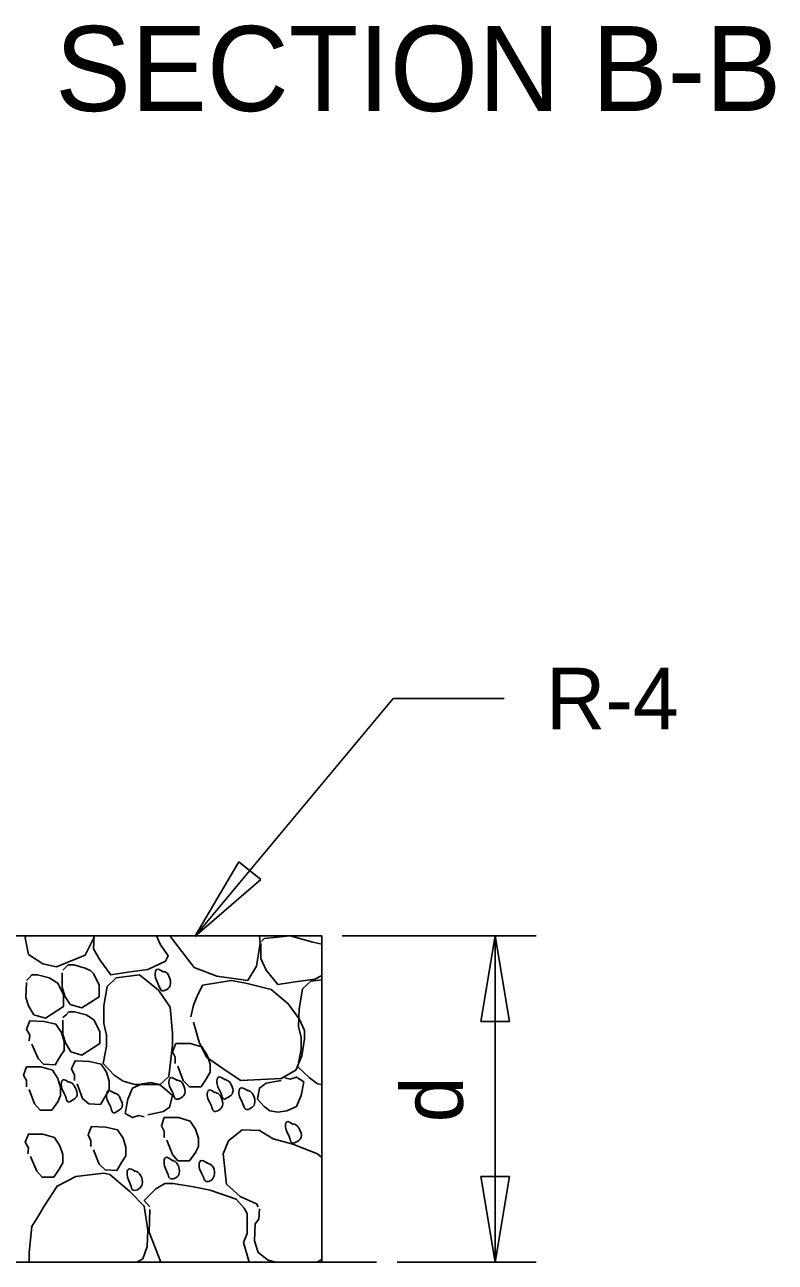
# Model space of a CAD drawing. Extents: x 2.3 to 16.3, y 0.2 to 9.5.
# Drawn here: x 12.72 to 13.815, y 5.363 to 7.168 of the extents above; entities that cross this region are included whole.
import ezdxf

# ---------------------------------------------------------------- set-up
doc = ezdxf.new("R2010")
doc.units = 0
for name, color, linetype in [('SD_P_Dimension Lines', 7, 'Continuous'), ('SD_P_Dimension Text', 7, 'Continuous'), ('SD_P_Prop Object Lines', 7, 'Continuous'), ('SD_P_Subtitles', 7, 'Continuous')]:
    doc.layers.add(name, color=color, linetype=linetype)

msp = doc.modelspace()

# ---------------------------------------------------------------- linework, layer by layer
at = {"layer": 'SD_P_Dimension Lines'}
for p, q in [((13.257, 6.185), (12.968, 5.838)), ((13.419, 6.185), (13.257, 6.185)), ((13.032, 5.947), (12.968, 5.838)), ((13.064, 5.921), (13.032, 5.947)), ((12.968, 5.838), (13.064, 5.921)), ((13.183, 5.839), (13.466, 5.839)), ((13.406, 5.839), (13.385, 5.714)), ((13.406, 5.363), (13.406, 5.839)), ((13.427, 5.714), (13.406, 5.839)), ((13.385, 5.714), (13.427, 5.714)), ((13.385, 5.488), (13.406, 5.363)), ((13.427, 5.488), (13.385, 5.488)), ((13.406, 5.363), (13.427, 5.488)), ((13.263, 5.363), (13.466, 5.363))]:
    msp.add_line(p, q, dxfattribs=at)
msp.add_lwpolyline([(13.153, 5.827), (13.14, 5.83), (13.107, 5.839), (13.069, 5.835), (13.065, 5.831)], dxfattribs=at)
at = {"layer": 'SD_P_Prop Object Lines'}
msp.add_line((11.543, 5.363), (13.233, 5.363), dxfattribs=at)
msp.add_lwpolyline([(13.153, 5.839), (13.153, 5.363), (11.703, 5.363), (11.703, 5.839)], close=True, dxfattribs=at)
for points in [[(12.721, 5.839), (12.72, 5.836), (12.725, 5.812), (12.746, 5.798), (12.766, 5.794), (12.808, 5.811), (12.82, 5.835), (12.821, 5.839)], [(12.821, 5.839), (12.82, 5.82), (12.829, 5.804), (12.845, 5.782), (12.87, 5.786), (12.899, 5.79), (12.925, 5.802), (12.929, 5.81), (12.917, 5.827), (12.912, 5.839)], [(12.932, 5.839), (12.934, 5.835), (12.967, 5.793), (13, 5.78), (13.045, 5.774), (13.058, 5.795), (13.063, 5.828), (13.062, 5.839)], [(13.064, 5.828), (13.064, 5.806), (13.072, 5.789), (13.089, 5.768), (13.114, 5.772), (13.143, 5.776), (13.153, 5.781)], [(12.774, 5.785), (12.774, 5.764), (12.778, 5.751), (12.786, 5.739), (12.803, 5.734), (12.828, 5.75), (12.828, 5.759), (12.828, 5.767), (12.82, 5.784), (12.816, 5.788), (12.808, 5.792), (12.791, 5.797), (12.783, 5.797), (12.779, 5.793), (12.775, 5.789)], [(12.722, 5.771), (12.721, 5.749), (12.725, 5.737), (12.733, 5.724), (12.75, 5.719), (12.776, 5.736), (12.776, 5.744), (12.776, 5.753), (12.768, 5.77), (12.763, 5.773), (12.755, 5.778), (12.738, 5.782), (12.73, 5.782), (12.726, 5.778), (12.722, 5.774)], [(12.839, 5.678), (12.834, 5.653), (12.85, 5.636), (12.863, 5.627), (12.88, 5.622), (12.917, 5.622), (12.93, 5.634), (12.935, 5.68), (12.935, 5.697), (12.932, 5.735), (12.915, 5.76), (12.887, 5.782), (12.853, 5.778), (12.84, 5.765), (12.835, 5.737), (12.835, 5.711), (12.839, 5.694), (12.839, 5.678)], [(12.966, 5.713), (12.974, 5.684), (12.985, 5.662), (13.015, 5.641), (13.035, 5.628), (13.094, 5.631), (13.115, 5.643), (13.124, 5.664), (13.128, 5.689), (13.128, 5.701), (13.12, 5.718), (13.104, 5.74), (13.079, 5.761), (13.042, 5.77), (13.021, 5.774), (12.979, 5.767), (12.971, 5.751), (12.966, 5.738), (12.962, 5.721)], [(13.153, 5.775), (13.137, 5.773), (13.125, 5.762), (13.12, 5.732), (13.119, 5.707), (13.123, 5.691), (13.123, 5.674)], [(12.775, 5.716), (12.775, 5.695), (12.779, 5.683), (12.787, 5.67), (12.803, 5.665), (12.829, 5.682), (12.829, 5.69), (12.829, 5.699), (12.821, 5.716), (12.817, 5.719), (12.809, 5.724), (12.792, 5.728), (12.784, 5.728), (12.78, 5.724), (12.775, 5.72)], [(12.73, 5.681), (12.739, 5.66), (12.747, 5.652), (12.764, 5.651), (12.772, 5.664), (12.777, 5.672), (12.777, 5.685), (12.773, 5.698), (12.765, 5.71), (12.748, 5.714), (12.727, 5.715), (12.722, 5.703), (12.727, 5.694), (12.726, 5.686)], [(12.943, 5.649), (12.951, 5.628), (12.96, 5.619), (12.977, 5.619), (12.985, 5.631), (12.99, 5.64), (12.99, 5.652), (12.986, 5.665), (12.978, 5.677), (12.961, 5.682), (12.94, 5.682), (12.935, 5.67), (12.939, 5.662), (12.939, 5.653)], [(13.123, 5.674), (13.118, 5.648), (13.135, 5.632), (13.147, 5.623), (13.153, 5.622)], [(12.796, 5.623), (12.804, 5.602), (12.813, 5.594), (12.83, 5.593), (12.838, 5.606), (12.843, 5.614), (12.843, 5.627), (12.839, 5.64), (12.831, 5.652), (12.814, 5.656), (12.793, 5.657), (12.788, 5.645), (12.792, 5.636), (12.792, 5.628)], [(12.726, 5.615), (12.734, 5.594), (12.742, 5.585), (12.759, 5.585), (12.768, 5.597), (12.772, 5.606), (12.772, 5.618), (12.768, 5.631), (12.76, 5.643), (12.743, 5.648), (12.722, 5.648), (12.718, 5.636), (12.722, 5.628), (12.722, 5.619)], [(13.094, 5.628), (13.072, 5.624), (13.062, 5.617), (13.059, 5.601), (13.069, 5.59), (13.077, 5.584), (13.089, 5.582), (13.102, 5.584), (13.116, 5.59), (13.123, 5.606), (13.127, 5.626), (13.116, 5.633), (13.107, 5.63), (13.099, 5.632)], [(12.899, 5.578), (12.922, 5.583), (12.931, 5.589), (12.935, 5.606), (12.924, 5.616), (12.916, 5.622), (12.904, 5.625), (12.891, 5.623), (12.877, 5.617), (12.87, 5.601), (12.866, 5.58), (12.877, 5.574), (12.886, 5.577), (12.894, 5.575)], [(12.82, 5.527), (12.828, 5.506), (12.837, 5.498), (12.854, 5.497), (12.862, 5.51), (12.867, 5.518), (12.867, 5.531), (12.863, 5.544), (12.855, 5.556), (12.838, 5.56), (12.817, 5.561), (12.812, 5.549), (12.816, 5.54), (12.816, 5.532)], [(12.927, 5.541), (12.935, 5.52), (12.943, 5.511), (12.96, 5.511), (12.969, 5.523), (12.973, 5.532), (12.973, 5.544), (12.969, 5.557), (12.961, 5.569), (12.944, 5.574), (12.923, 5.574), (12.919, 5.562), (12.923, 5.554), (12.923, 5.545)], [(12.728, 5.517), (12.737, 5.496), (12.745, 5.487), (12.762, 5.487), (12.77, 5.499), (12.775, 5.508), (12.775, 5.52), (12.771, 5.533), (12.763, 5.545), (12.746, 5.55), (12.725, 5.55), (12.72, 5.538), (12.725, 5.53), (12.724, 5.521)], [(13.153, 5.516), (13.147, 5.521), (13.111, 5.535), (13.082, 5.543), (13.062, 5.555), (13.037, 5.556), (13.017, 5.54), (13.009, 5.521), (13.014, 5.477), (13.034, 5.459), (13.058, 5.448), (13.06, 5.444)], [(12.883, 5.363), (12.892, 5.368), (12.898, 5.386), (12.899, 5.41), (12.894, 5.445), (12.873, 5.466), (12.844, 5.491), (12.835, 5.493), (12.794, 5.488), (12.767, 5.474), (12.748, 5.445), (12.737, 5.427), (12.73, 5.415), (12.726, 5.377), (12.726, 5.363)], [(13.047, 5.363), (13.039, 5.392), (13.044, 5.405), (13.044, 5.434), (13.04, 5.442), (13.028, 5.455), (12.99, 5.468), (12.966, 5.473), (12.936, 5.478), (12.924, 5.478), (12.911, 5.47), (12.894, 5.453), (12.902, 5.444)], [(12.902, 5.44), (12.901, 5.407), (12.918, 5.363)], [(13.062, 5.441), (13.061, 5.426), (13.056, 5.419), (13.055, 5.394), (13.06, 5.377), (13.075, 5.366), (13.086, 5.363)], [(13.146, 5.363), (13.153, 5.367)]]:
    msp.add_lwpolyline(points, dxfattribs=at)
for points in [[(12.921, 5.787), (12.927, 5.785), (12.93, 5.78), (12.932, 5.767), (12.927, 5.761), (12.92, 5.759), (12.915, 5.767), (12.91, 5.782), (12.912, 5.79), (12.921, 5.787)], [(12.941, 5.629), (12.947, 5.627), (12.951, 5.622), (12.953, 5.609), (12.948, 5.603), (12.94, 5.601), (12.936, 5.609), (12.93, 5.624), (12.932, 5.632), (12.942, 5.628)], [(13.011, 5.63), (13.017, 5.627), (13.021, 5.622), (13.023, 5.61), (13.017, 5.604), (13.01, 5.601), (13.006, 5.609), (13, 5.625), (13.002, 5.633), (13.012, 5.629)], [(12.784, 5.626), (12.79, 5.623), (12.793, 5.618), (12.796, 5.606), (12.79, 5.6), (12.783, 5.597), (12.779, 5.605), (12.773, 5.62), (12.775, 5.629), (12.784, 5.625)], [(12.85, 5.61), (12.856, 5.607), (12.859, 5.602), (12.862, 5.59), (12.856, 5.584), (12.849, 5.581), (12.845, 5.589), (12.839, 5.604), (12.841, 5.613), (12.851, 5.609)], [(12.997, 5.611), (13.003, 5.608), (13.006, 5.604), (13.008, 5.591), (13.003, 5.585), (12.996, 5.583), (12.992, 5.591), (12.986, 5.606), (12.988, 5.614), (12.997, 5.61)], [(13.043, 5.614), (13.049, 5.612), (13.053, 5.607), (13.055, 5.594), (13.05, 5.588), (13.042, 5.586), (13.038, 5.594), (13.032, 5.609), (13.034, 5.617), (13.044, 5.614)], [(13.111, 5.565), (13.117, 5.562), (13.12, 5.558), (13.123, 5.545), (13.117, 5.539), (13.11, 5.537), (13.106, 5.545), (13.1, 5.56), (13.102, 5.568), (13.111, 5.564)], [(12.934, 5.512), (12.939, 5.51), (12.943, 5.505), (12.945, 5.493), (12.94, 5.486), (12.932, 5.485), (12.928, 5.493), (12.923, 5.507), (12.925, 5.516), (12.934, 5.512)], [(12.985, 5.508), (12.99, 5.506), (12.995, 5.501), (12.996, 5.489), (12.991, 5.482), (12.984, 5.481), (12.98, 5.488), (12.974, 5.503), (12.976, 5.511), (12.986, 5.508)], [(12.88, 5.496), (12.885, 5.494), (12.889, 5.489), (12.891, 5.477), (12.886, 5.47), (12.878, 5.468), (12.874, 5.476), (12.869, 5.491), (12.871, 5.499), (12.88, 5.496)]]:
    msp.add_spline(points, degree=3, dxfattribs=at)

# ---------------------------------------------------------------- texts
at = {"layer": 'SD_P_Dimension Text'}
msp.add_text('R-4 ', height=0.09, dxfattribs=at).set_placement((13.48, 6.14))
msp.add_text('d', height=0.09, rotation=90, dxfattribs=at).set_placement((13.359, 5.567))
at = {"layer": 'SD_P_Subtitles'}
msp.add_text('SECTION B-B', height=0.124002, dxfattribs=at).set_placement((12.764, 7.042))

doc.saveas('drawing.dxf')
